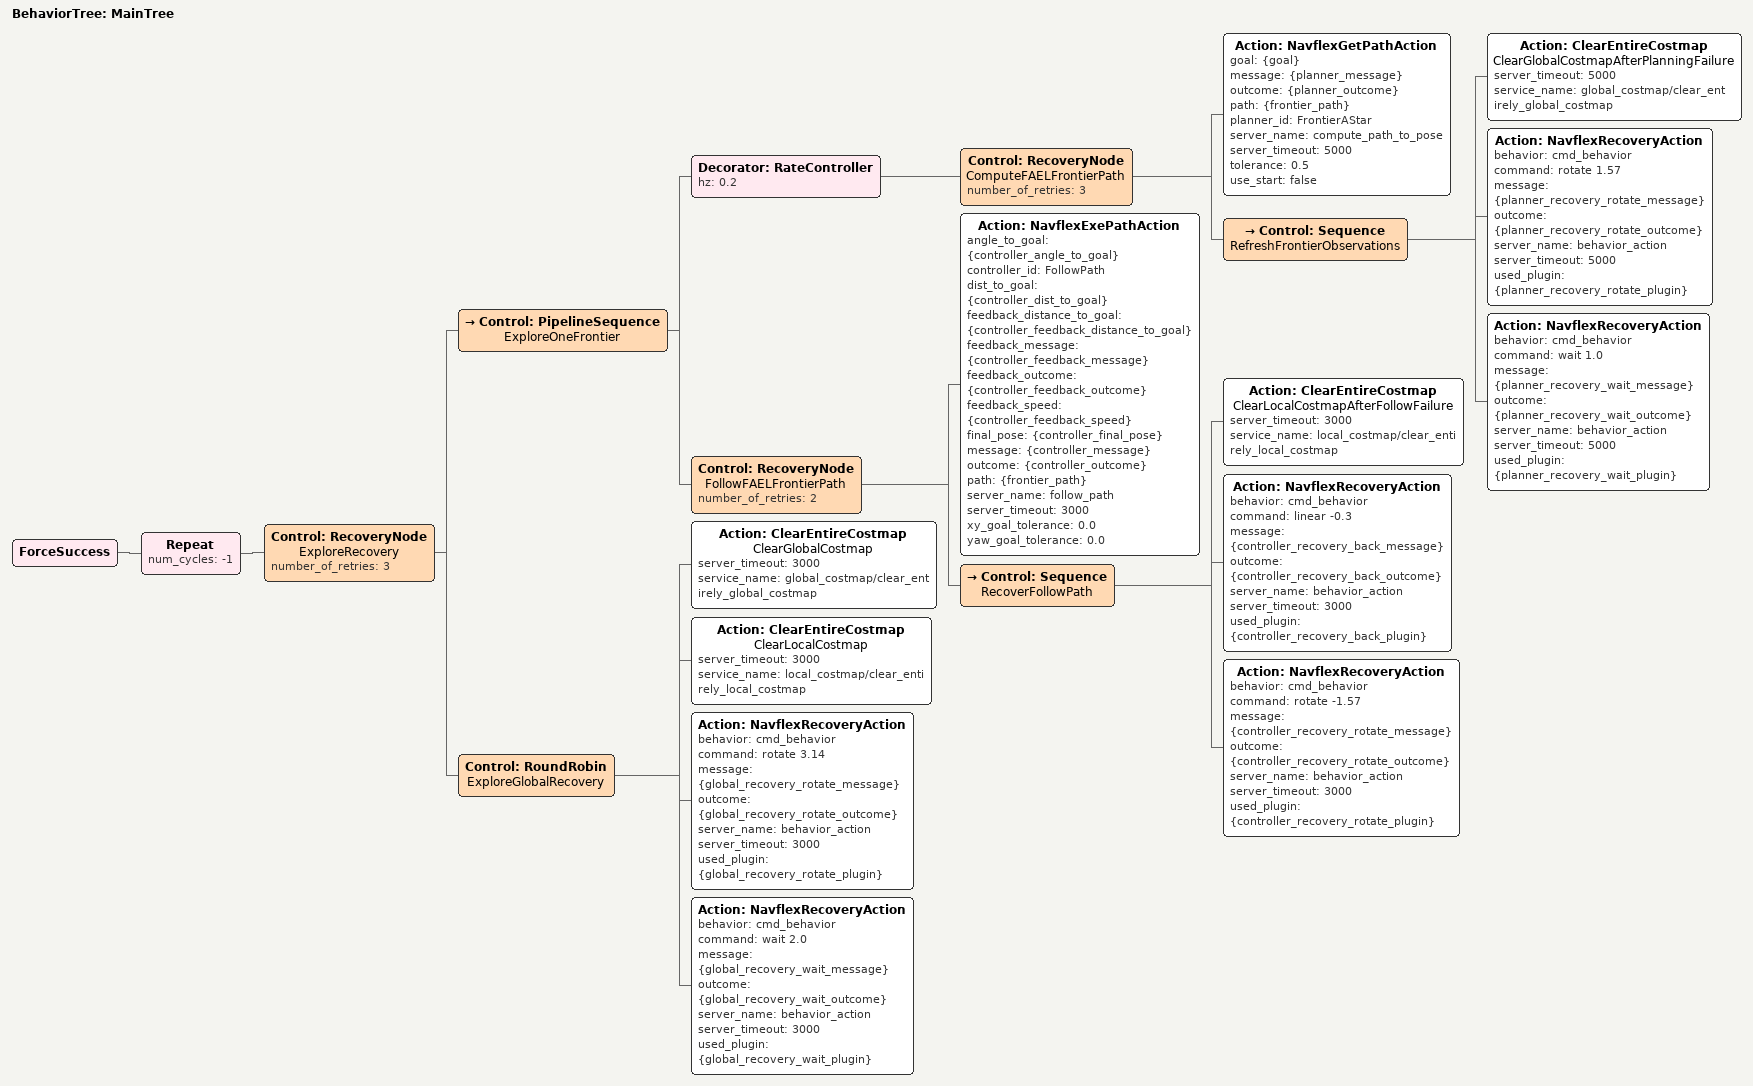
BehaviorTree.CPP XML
<?xml version="1.0"?>
<root main_tree_to_execute="MainTree">
  <BehaviorTree ID="MainTree">
    <ForceSuccess>
      <Repeat num_cycles="-1">
        <Control ID="RecoveryNode" name="ExploreRecovery" number_of_retries="3">
          <Control ID="PipelineSequence" name="ExploreOneFrontier">

            <!-- [1] 重规划周期 5s。★不要因为"规划频率异常/路径退化"来改这里★
                 那是【视点缺少朝向】导致的死循环, 根因在前沿规划器, 已修复。
                 详见文件头的"重要教训"和 docs/viewpoint_orientation.md -->
            <Decorator ID="RateController" hz="0.2">
              <!-- [2] retries 3 (原 2): 每次失败转 90°, 3 次 = 270° 环视 -->
              <Control ID="RecoveryNode" name="ComputeFAELFrontierPath" number_of_retries="3">
                <Action ID="NavflexGetPathAction"
                        goal="{goal}"
                        message="{planner_message}"
                        outcome="{planner_outcome}"
                        path="{frontier_path}"
                        planner_id="FrontierAStar"
                        server_name="compute_path_to_pose"
                        server_timeout="5000"
                        tolerance="0.5"
                        use_start="false"/>
                <Control ID="Sequence" name="RefreshFrontierObservations">
                  <Action ID="ClearEntireCostmap"
                          name="ClearGlobalCostmapAfterPlanningFailure"
                          server_timeout="5000"
                          service_name="global_costmap/clear_entirely_global_costmap"/>
                  <!-- 转 90°: 与 h_angle=±45° 的视场宽度一致, 一次换一整个新视野 -->
                  <Action ID="NavflexRecoveryAction"
                          behavior="cmd_behavior"
                          command="rotate 1.57"
                          message="{planner_recovery_rotate_message}"
                          outcome="{planner_recovery_rotate_outcome}"
                          server_name="behavior_action"
                          server_timeout="5000"
                          used_plugin="{planner_recovery_rotate_plugin}"/>
                  <!-- 等 1s: 让新视野的点云灌进 UFO 图再重试规划 -->
                  <Action ID="NavflexRecoveryAction"
                          behavior="cmd_behavior"
                          command="wait 1.0"
                          message="{planner_recovery_wait_message}"
                          outcome="{planner_recovery_wait_outcome}"
                          server_name="behavior_action"
                          server_timeout="5000"
                          used_plugin="{planner_recovery_wait_plugin}"/>
                </Control>
              </Control>
            </Decorator>

            <Control ID="RecoveryNode" name="FollowFAELFrontierPath" number_of_retries="2">
              <!-- 两个 tolerance 必须【同时】为 0.0, 见文件头的容差陷阱说明 -->
              <Action ID="NavflexExePathAction"
                      angle_to_goal="{controller_angle_to_goal}"
                      controller_id="FollowPath"
                      dist_to_goal="{controller_dist_to_goal}"
                      feedback_distance_to_goal="{controller_feedback_distance_to_goal}"
                      feedback_message="{controller_feedback_message}"
                      feedback_outcome="{controller_feedback_outcome}"
                      feedback_speed="{controller_feedback_speed}"
                      final_pose="{controller_final_pose}"
                      message="{controller_message}"
                      outcome="{controller_outcome}"
                      path="{frontier_path}"
                      server_name="follow_path"
                      server_timeout="3000"
                      xy_goal_tolerance="0.0"
                      yaw_goal_tolerance="0.0"/>
              <Control ID="Sequence" name="RecoverFollowPath">
                <Action ID="ClearEntireCostmap"
                        name="ClearLocalCostmapAfterFollowFailure"
                        server_timeout="3000"
                        service_name="local_costmap/clear_entirely_local_costmap"/>
                <!-- 后退 0.3m 与原版一致。local_costmap 订阅的是 /livox/lidar
                     (mid360 原始 360° 点云), 身后一直有观测, 不是盲退。 -->
                <Action ID="NavflexRecoveryAction"
                        behavior="cmd_behavior"
                        command="linear -0.3"
                        message="{controller_recovery_back_message}"
                        outcome="{controller_recovery_back_outcome}"
                        server_name="behavior_action"
                        server_timeout="3000"
                        used_plugin="{controller_recovery_back_plugin}"/>
                <Action ID="NavflexRecoveryAction"
                        behavior="cmd_behavior"
                        command="rotate -1.57"
                        message="{controller_recovery_rotate_message}"
                        outcome="{controller_recovery_rotate_outcome}"
                        server_name="behavior_action"
                        server_timeout="3000"
                        used_plugin="{controller_recovery_rotate_plugin}"/>
              </Control>
            </Control>
          </Control>

          <Control ID="RoundRobin" name="ExploreGlobalRecovery">
            <Action ID="ClearEntireCostmap"
                    name="ClearGlobalCostmap"
                    server_timeout="3000"
                    service_name="global_costmap/clear_entirely_global_costmap"/>
            <Action ID="ClearEntireCostmap"
                    name="ClearLocalCostmap"
                    server_timeout="3000"
                    service_name="local_costmap/clear_entirely_local_costmap"/>
            <!-- 原地转 180°: 配合前面 3 次 90° 的扫视, 覆盖剩余盲区 -->
            <Action ID="NavflexRecoveryAction"
                    behavior="cmd_behavior"
                    command="rotate 3.14"
                    message="{global_recovery_rotate_message}"
                    outcome="{global_recovery_rotate_outcome}"
                    server_name="behavior_action"
                    server_timeout="3000"
                    used_plugin="{global_recovery_rotate_plugin}"/>
            <Action ID="NavflexRecoveryAction"
                    behavior="cmd_behavior"
                    command="wait 2.0"
                    message="{global_recovery_wait_message}"
                    outcome="{global_recovery_wait_outcome}"
                    server_name="behavior_action"
                    server_timeout="3000"
                    used_plugin="{global_recovery_wait_plugin}"/>
          </Control>
        </Control>
      </Repeat>
    </ForceSuccess>
  </BehaviorTree>
</root>
